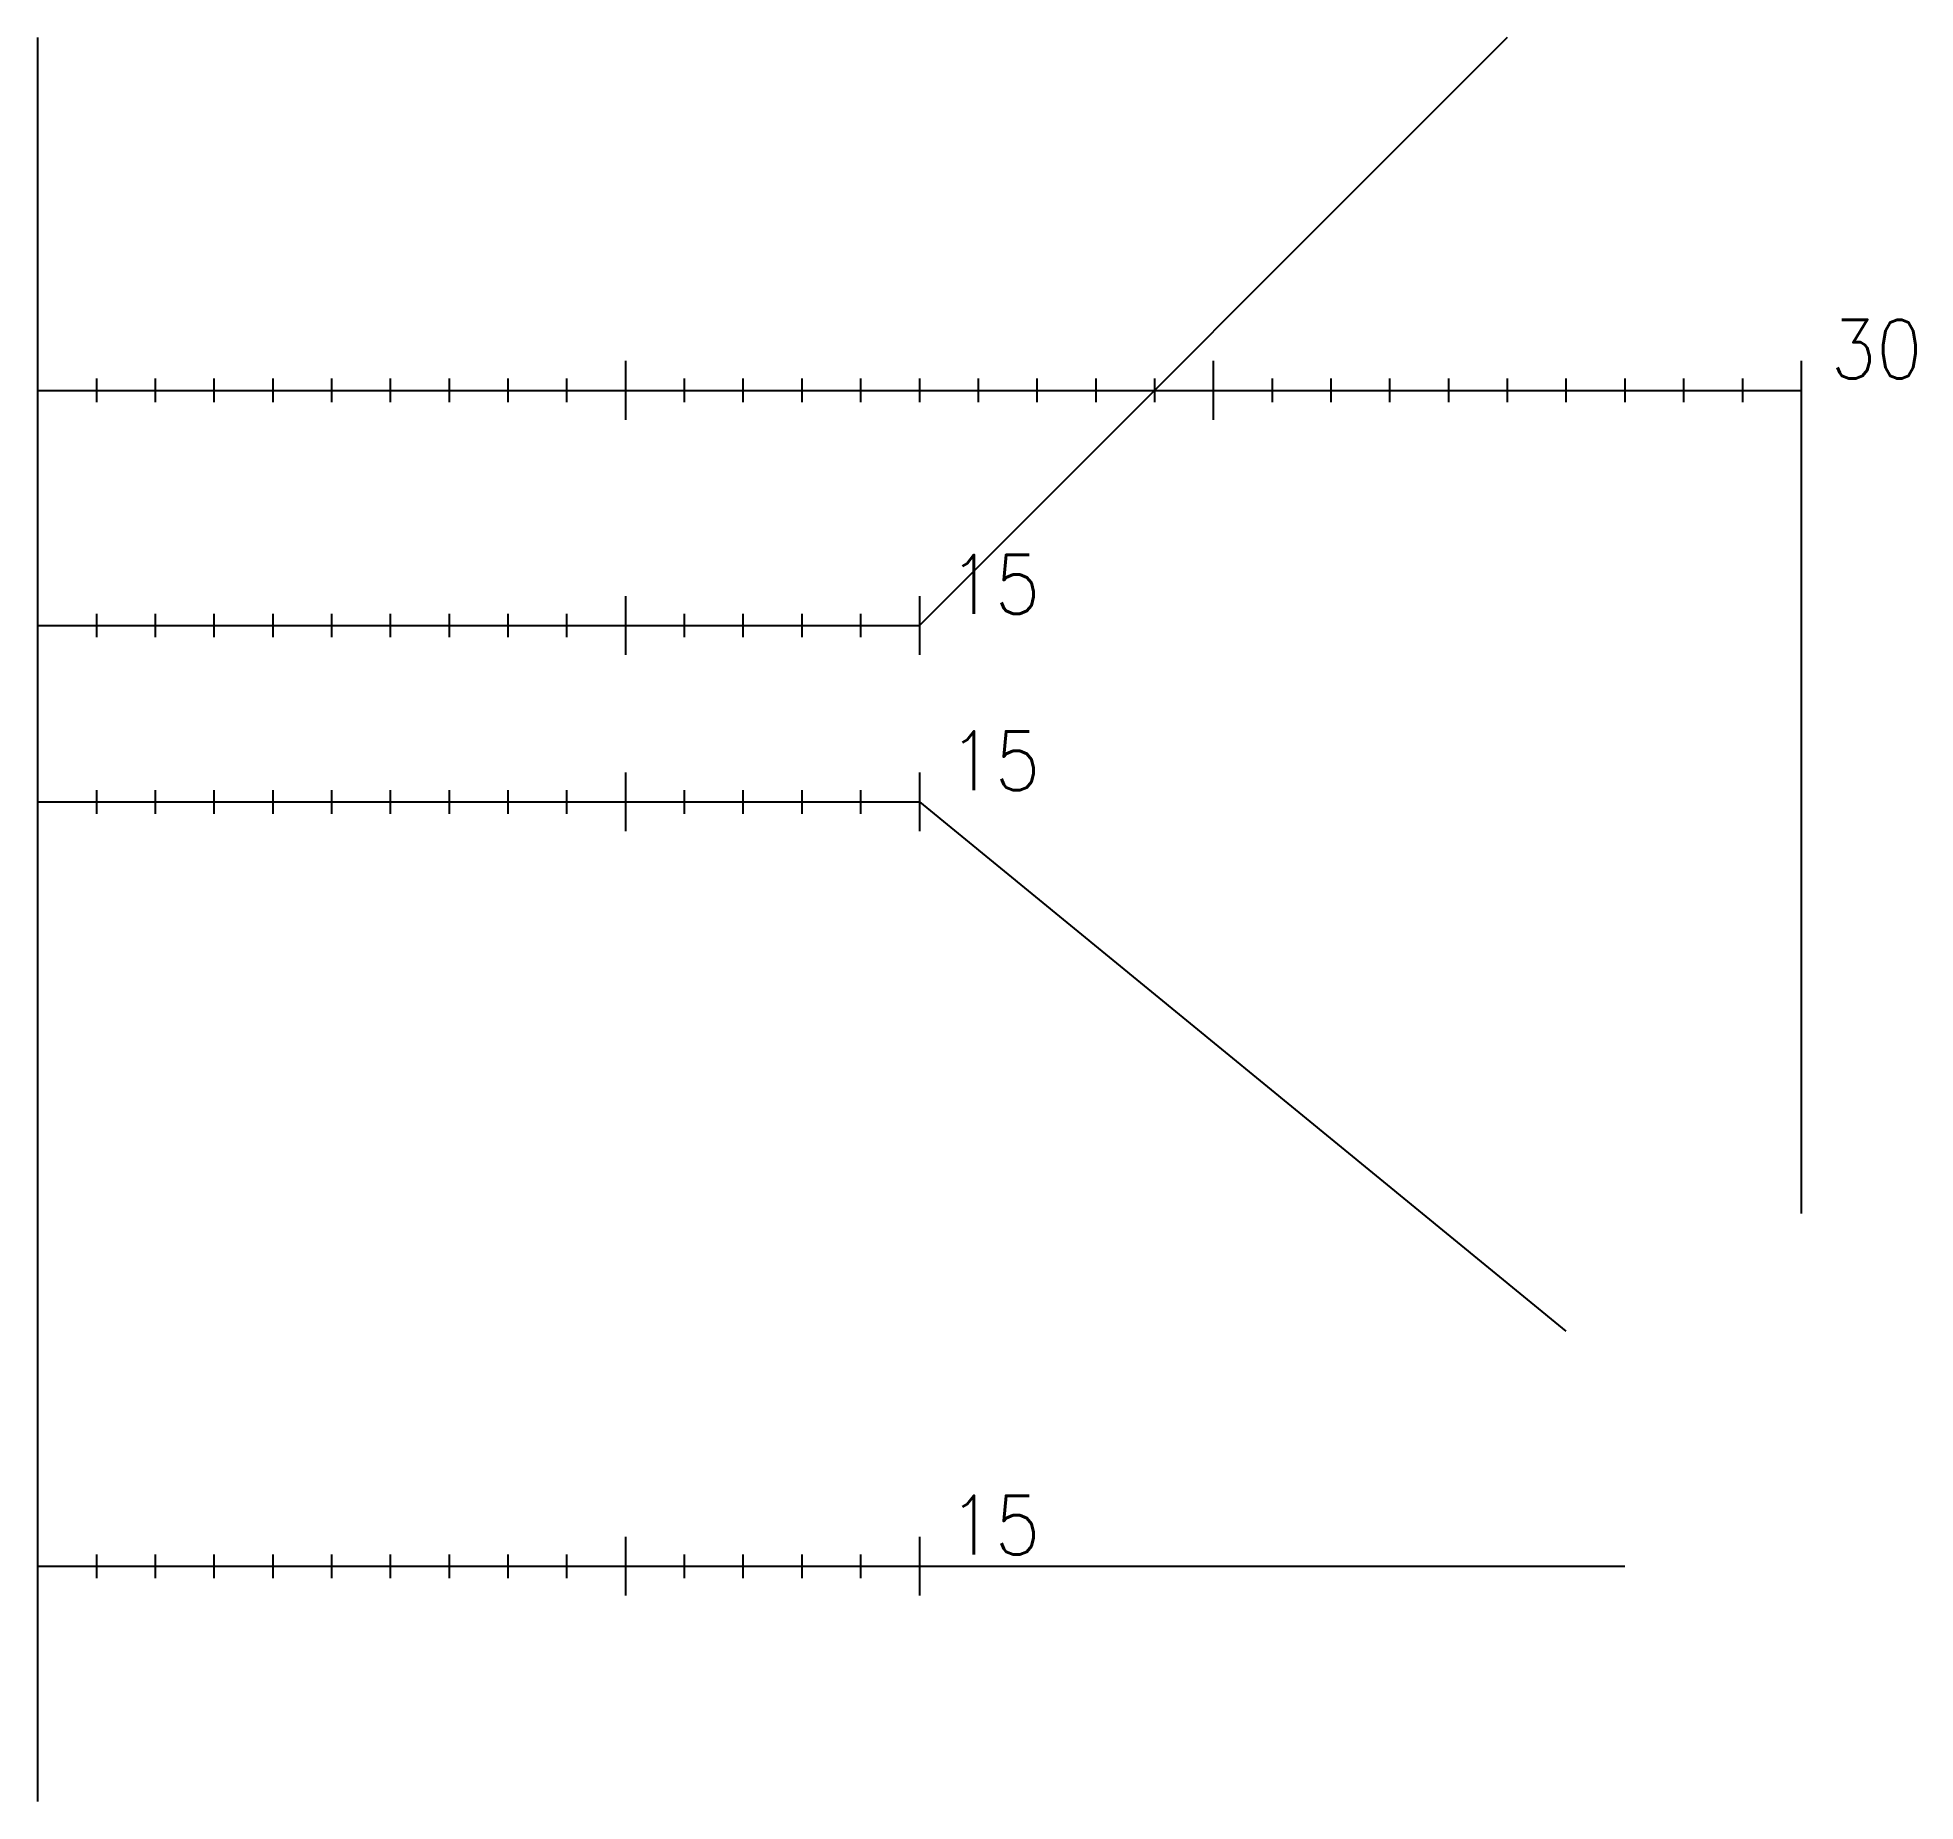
# Model space of a CAD drawing. Header units: millimetres. Extents: x 10 to 41.9, y 0 to 30.
import ezdxf

# ---------------------------------------------------------------- set-up
doc = ezdxf.new("R2010")
doc.units = ezdxf.units.MM
doc.layers.get('0').update_dxf_attribs({"lineweight": 25, "true_color": 0xffffff})
doc.styles.add('textstyle20', font='standard')
doc.styles.add('textstyle21', font='standard')
doc.styles.add('textstyle22', font='standard')
doc.styles.add('textstyle23', font='standard')

msp = doc.modelspace()

# ---------------------------------------------------------------- linework, layer by layer
for p, q in [((10, 30), (10, 0)), ((35, 30), (25, 20)), ((10, 24.5), (10, 23.5)), ((20, 24.5), (20, 23.5)), ((30, 24.5), (30, 23.5)), ((40, 24.5), (40, 23.5)), ((10, 24), (40, 24)), ((11, 24.2), (11, 23.8)), ((12, 24.2), (12, 23.8)), ((13, 24.2), (13, 23.8)), ((14, 24.2), (14, 23.8)), ((15, 24.2), (15, 23.8)), ((16, 24.2), (16, 23.8)), ((17, 24.2), (17, 23.8)), ((18, 24.2), (18, 23.8)), ((19, 24.2), (19, 23.8)), ((20, 24.2), (20, 23.8)), ((21, 24.2), (21, 23.8)), ((22, 24.2), (22, 23.8)), ((23, 24.2), (23, 23.8)), ((24, 24.2), (24, 23.8)), ((25, 24.2), (25, 23.8)), ((26, 24.2), (26, 23.8)), ((27, 24.2), (27, 23.8)), ((28, 24.2), (28, 23.8)), ((29, 24.2), (29, 23.8)), ((30, 24.2), (30, 23.8)), ((31, 24.2), (31, 23.8)), ((32, 24.2), (32, 23.8)), ((33, 24.2), (33, 23.8)), ((34, 24.2), (34, 23.8)), ((35, 24.2), (35, 23.8)), ((36, 24.2), (36, 23.8)), ((37, 24.2), (37, 23.8)), ((38, 24.2), (38, 23.8)), ((39, 24.2), (39, 23.8)), ((40, 24), (40, 10)), ((10, 20.5), (10, 19.5)), ((20, 20.5), (20, 19.5)), ((25, 20.5), (25, 19.5)), ((11, 20.2), (11, 19.8)), ((12, 20.2), (12, 19.8)), ((13, 20.2), (13, 19.8)), ((14, 20.2), (14, 19.8)), ((15, 20.2), (15, 19.8)), ((16, 20.2), (16, 19.8)), ((17, 20.2), (17, 19.8)), ((18, 20.2), (18, 19.8)), ((19, 20.2), (19, 19.8)), ((20, 20.2), (20, 19.8)), ((21, 20.2), (21, 19.8)), ((22, 20.2), (22, 19.8)), ((23, 20.2), (23, 19.8)), ((24, 20.2), (24, 19.8)), ((10, 20), (25, 20)), ((10, 17.5), (10, 16.5)), ((20, 17.5), (20, 16.5)), ((25, 17.5), (25, 16.5)), ((10, 17), (25, 17)), ((11, 17.2), (11, 16.8)), ((12, 17.2), (12, 16.8)), ((13, 17.2), (13, 16.8)), ((14, 17.2), (14, 16.8)), ((15, 17.2), (15, 16.8)), ((16, 17.2), (16, 16.8)), ((17, 17.2), (17, 16.8)), ((18, 17.2), (18, 16.8)), ((19, 17.2), (19, 16.8)), ((20, 17.2), (20, 16.8)), ((21, 17.2), (21, 16.8)), ((22, 17.2), (22, 16.8)), ((23, 17.2), (23, 16.8)), ((24, 17.2), (24, 16.8)), ((25, 17), (36, 8)), ((10, 4.5), (10, 3.5)), ((20, 4.5), (20, 3.5)), ((25, 4.5), (25, 3.5)), ((11, 4.2), (11, 3.8)), ((12, 4.2), (12, 3.8)), ((13, 4.2), (13, 3.8)), ((14, 4.2), (14, 3.8)), ((15, 4.2), (15, 3.8)), ((16, 4.2), (16, 3.8)), ((17, 4.2), (17, 3.8)), ((18, 4.2), (18, 3.8)), ((19, 4.2), (19, 3.8)), ((20, 4.2), (20, 3.8)), ((21, 4.2), (21, 3.8)), ((22, 4.2), (22, 3.8)), ((23, 4.2), (23, 3.8)), ((24, 4.2), (24, 3.8)), ((10, 4), (25, 4)), ((25, 4), (37, 4))]:
    msp.add_line(p, q)

# ---------------------------------------------------------------- texts
at = {"char_height": 1, "attachment_point": 1}
for s, insert, style in [('30', (40.5, 25.2), 'textstyle23'), ('15', (25.5, 21.2), 'textstyle20'), ('15', (25.5, 18.2), 'textstyle21'), ('15', (25.5, 5.2), 'textstyle22')]:
    msp.add_mtext(s, dxfattribs=dict(at, insert=insert, style=style))

doc.saveas('drawing.dxf')
